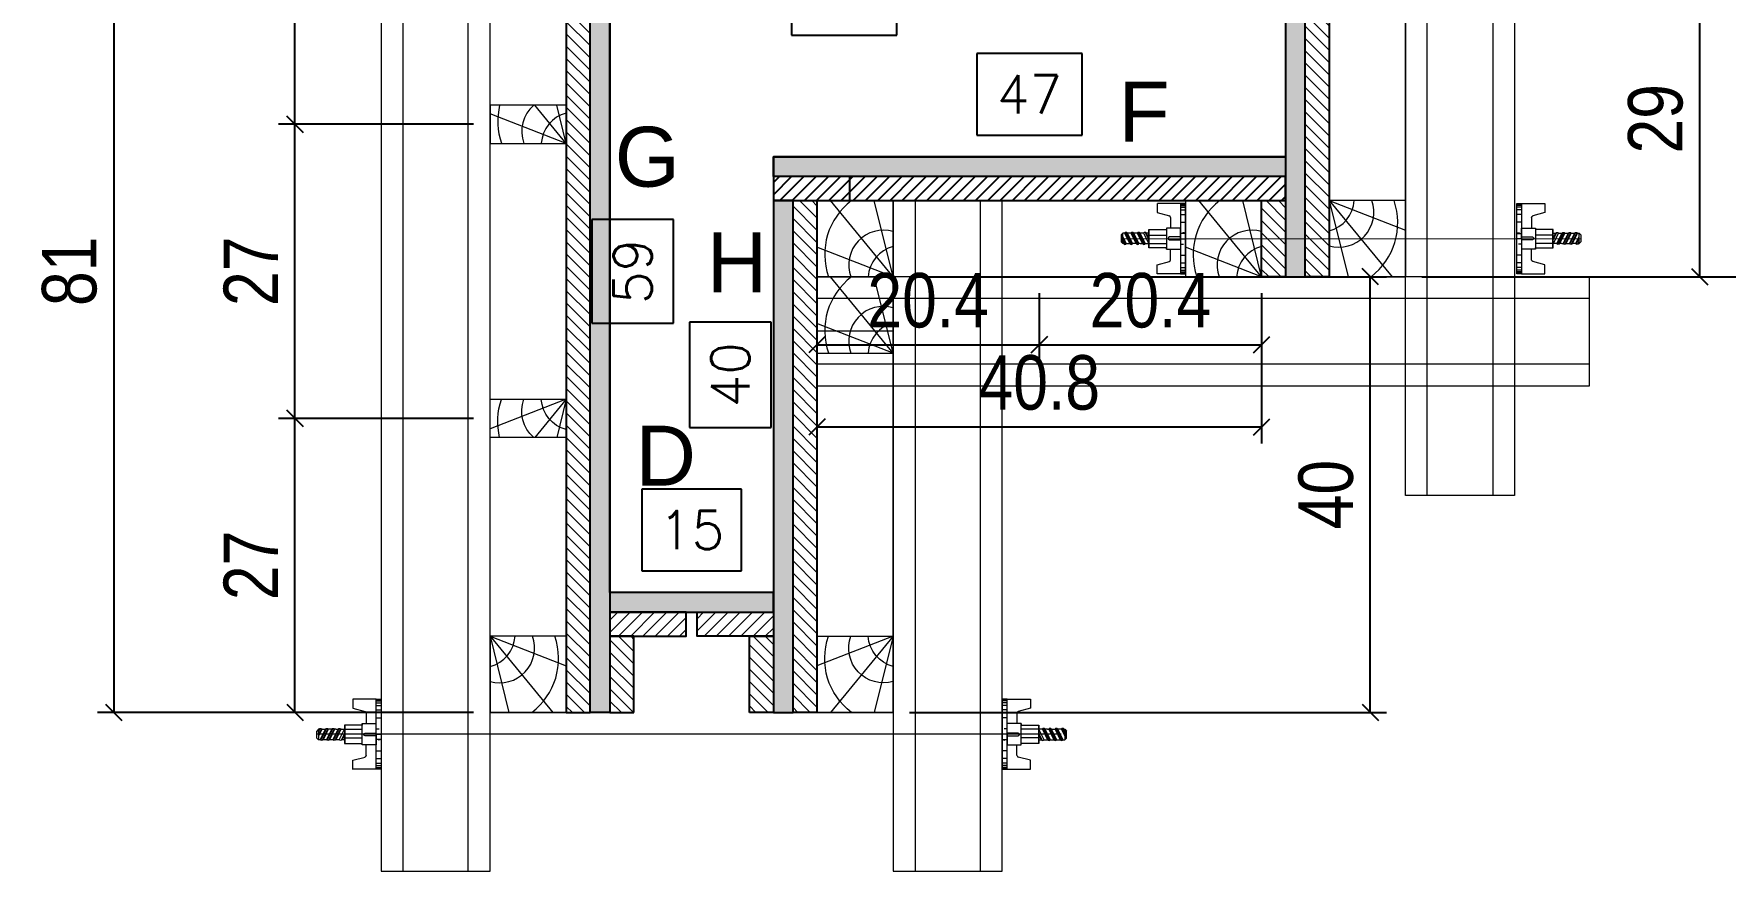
# Model space of a CAD drawing. Extents: x 14400 to 27878, y -21631 to 6985.
# Drawn here: x 18490.9 to 18801.2, y -8483.8 to -8330 of the extents above; entities that cross this region are included whole.
import ezdxf
from ezdxf.enums import TextEntityAlignment as Align

# ---------------------------------------------------------------- set-up
doc = ezdxf.new("R2010")
doc.units = 0
for name, color, linetype in [('CHAPA', 1, 'Continuous'), ('COTA', 241, 'Continuous'), ('F-PILARES-S', 170, 'Continuous'), ('MEIO_PONT', 93, 'Continuous'), ('SARRAFO', 251, 'Continuous'), ('TEXTO_GERAL', 7, 'Continuous')]:
    doc.layers.add(name, color=color, linetype=linetype)
for name, color, linetype, lineweight in [('Hachura', 251, 'Continuous', 9), ('Madeira', 126, 'Continuous', 18), ('Perfil Metálico', 224, 'Continuous', 18)]:
    doc.layers.add(name, color=color, linetype=linetype, lineweight=lineweight)
doc.styles.add('ARIAL', font='arial.ttf')
doc.styles.add('COTA TECNICA 2X', font='techl___.ttf', dxfattribs={"height": 10})
doc.styles.add('ROMANS', font='romans.shx')
doc.dimstyles.new('SECAO PILAR', dxfattribs={"dimtxt": 10, "dimasz": 3, "dimexe": 3, "dimexo": 3, "dimgap": 3, "dimtad": 1, "dimdec": 1, "dimlfac": 0.5, "dimzin": 12, "dimdsep": 46, "dimtxsty": 'COTA TECNICA 2X', "dimblk1": 'OBLIQUE', "dimblk2": 'OBLIQUE', "dimsah": 1, "dimcen": 0.9, "dimclrd": 256, "dimclre": 256, "dimclrt": 256, "dimadec": 1, "dimazin": 3, "dimtfac": 1, "dimtdec": 1, "dimtmove": 0, "dimatfit": 3, "dimfxl": 1, "dimtolj": 1, "dimtzin": 12, "dimarcsym": 0})
doc.dimstyles.new('SECÇÃO 2', dxfattribs={"dimtxt": 7, "dimasz": 6, "dimexe": 0.18, "dimexo": 2, "dimgap": -4, "dimtad": 3, "dimdec": 1, "dimlfac": 0.5, "dimzin": 12, "dimdsep": 46, "dimtxsty": 'ROMANS', "dimblk": 'ARCHTICK', "dimcen": 0.09, "dimse1": 1, "dimse2": 1, "dimsd1": 1, "dimsd2": 1, "dimclrd": 180, "dimclre": 5, "dimclrt": 1, "dimadec": 0, "dimazin": 3, "dimtfac": 1, "dimtdec": 1, "dimtofl": 0, "dimtmove": 0, "dimatfit": 3, "dimldrblk": 'ARCHTICK', "dimfxl": 1, "dimtolj": 1, "dimtzin": 0, "dimarcsym": 0})
pattern_1 = [(315, (41507.3262, -17578.5663), (1.12253202, 1.12253202), [])]
pattern_2 = [(225, (9469.9662, -31340.0226), (1.12253202, -1.12253202), [])]

# ---------------------------------------------------------------- blocks, each defined once
blk = doc.blocks.new('*D3060')
at = {"layer": 'COTA', "color": 180, "lineweight": -2, "transparency": 16777216}
for p, q in [((18683.25, -8333.61), (18663.92, -8333.61)), ((18663.92, -8333.61), (18663.92, -8348.61)), ((18683.25, -8348.61), (18683.25, -8333.61)), ((18663.92, -8348.61), (18683.25, -8348.61))]:
    blk.add_line(p, q, dxfattribs=at)
at = {"layer": 'Defpoints', "color": 0, "transparency": 16777216}
for p in [(18626.58, -8352.61), (18720.58, -8352.61), (18720.58, -8352.61)]:
    blk.add_point(p, dxfattribs=at)
at = {"layer": 'COTA', "color": 1, "transparency": 16777216, "insert": (18673.58, -8341.11), "char_height": 7, "attachment_point": 5, "style": 'ROMANS'}
blk.add_mtext('\\A1;47', dxfattribs=at)
blk = doc.blocks.new('_ArchTick')
at = {"color": 0, "linetype": 'ByBlock', "const_width": 0.15}
blk.add_lwpolyline([(-0.5, -0.5), (0.5, 0.5)], dxfattribs=at)
blk = doc.blocks.new('*D3061')
at = {"layer": 'COTA', "color": 180, "lineweight": -2, "transparency": 16777216}
for p, q in [((18716.58, -8278.95), (18701.58, -8278.95)), ((18701.58, -8278.95), (18701.58, -8298.28)), ((18716.58, -8298.28), (18716.58, -8278.95)), ((18701.58, -8298.28), (18716.58, -8298.28))]:
    blk.add_line(p, q, dxfattribs=at)
at = {"layer": 'Defpoints', "color": 0, "transparency": 16777216}
for p in [(18720.58, -8224.61), (18720.58, -8352.61), (18720.58, -8352.61)]:
    blk.add_point(p, dxfattribs=at)
at = {"layer": 'COTA', "color": 1, "transparency": 16777216, "insert": (18709.08, -8288.61), "char_height": 7, "attachment_point": 5, "rotation": 90, "style": 'ROMANS'}
blk.add_mtext('\\A1;64', dxfattribs=at)
blk = doc.blocks.new('*D3064')
at = {"layer": 'COTA', "color": 180, "lineweight": -2, "transparency": 16777216}
for p, q in [((18649.25, -8315.25), (18629.92, -8315.25)), ((18629.92, -8315.25), (18629.92, -8330.25)), ((18649.25, -8330.25), (18649.25, -8315.25)), ((18629.92, -8330.25), (18649.25, -8330.25))]:
    blk.add_line(p, q, dxfattribs=at)
at = {"layer": 'Defpoints', "color": 0, "transparency": 16777216}
for p in [(18596.58, -8314.61), (18682.58, -8314.61), (18682.58, -8334.25)]:
    blk.add_point(p, dxfattribs=at)
at = {"layer": 'COTA', "color": 1, "transparency": 16777216, "insert": (18639.58, -8322.75), "char_height": 7, "attachment_point": 5, "style": 'ROMANS'}
blk.add_mtext('\\A1;43', dxfattribs=at)
blk = doc.blocks.new('*D3065')
at = {"layer": 'COTA', "color": 180, "lineweight": -2, "transparency": 16777216}
for p, q in [((18608.27, -8364.11), (18593.27, -8364.11)), ((18593.27, -8364.11), (18593.27, -8383.11)), ((18608.27, -8383.11), (18608.27, -8364.11)), ((18593.27, -8383.11), (18608.27, -8383.11))]:
    blk.add_line(p, q, dxfattribs=at)
at = {"layer": 'Defpoints', "color": 0, "transparency": 16777216}
for p in [(18596.58, -8314.61), (18596.58, -8432.61), (18612.27, -8432.61)]:
    blk.add_point(p, dxfattribs=at)
at = {"layer": 'COTA', "color": 1, "transparency": 16777216, "insert": (18600.77, -8373.61), "char_height": 7, "attachment_point": 5, "rotation": 90, "style": 'ROMANS'}
blk.add_mtext('\\A1;59', dxfattribs=at)
blk = doc.blocks.new('*D3066')
at = {"layer": 'COTA', "color": 180, "lineweight": -2, "transparency": 16777216}
for p, q in [((18626.18, -8382.95), (18611.18, -8382.95)), ((18611.18, -8382.95), (18611.18, -8402.28)), ((18626.18, -8402.28), (18626.18, -8382.95)), ((18611.18, -8402.28), (18626.18, -8402.28))]:
    blk.add_line(p, q, dxfattribs=at)
at = {"layer": 'Defpoints', "color": 0, "transparency": 16777216}
for p in [(18626.58, -8352.61), (18626.58, -8432.61), (18630.18, -8432.61)]:
    blk.add_point(p, dxfattribs=at)
at = {"layer": 'COTA', "color": 1, "transparency": 16777216, "insert": (18618.68, -8392.61), "char_height": 7, "attachment_point": 5, "rotation": 90, "style": 'ROMANS'}
blk.add_mtext('\\A1;40', dxfattribs=at)
blk = doc.blocks.new('*D3067')
at = {"layer": 'COTA', "color": 180, "lineweight": -2, "transparency": 16777216}
for p, q in [((18620.75, -8413.61), (18602.42, -8413.61)), ((18602.42, -8413.61), (18602.42, -8428.61)), ((18620.75, -8428.61), (18620.75, -8413.61)), ((18602.42, -8428.61), (18620.75, -8428.61))]:
    blk.add_line(p, q, dxfattribs=at)
at = {"layer": 'Defpoints', "color": 0, "transparency": 16777216}
for p in [(18596.58, -8432.61), (18596.58, -8432.61), (18626.58, -8432.61)]:
    blk.add_point(p, dxfattribs=at)
at = {"layer": 'COTA', "color": 1, "transparency": 16777216, "insert": (18611.58, -8421.11), "char_height": 7, "attachment_point": 5, "style": 'ROMANS'}
blk.add_mtext('\\A1;15', dxfattribs=at)
blk = doc.blocks.new('_Oblique')
at = {"color": 0, "linetype": 'ByBlock', "lineweight": -2}
blk.add_line((-0.5, -0.5), (0.5, 0.5), dxfattribs=at)
blk = doc.blocks.new('*D3068')
at = {"layer": 'COTA', "lineweight": -2, "transparency": 16777216}
for p, q in [((18745.58, -8202.61), (18827.13, -8202.61)), ((18824.13, -8374.61), (18824.13, -8202.61)), ((18745.58, -8374.61), (18827.13, -8374.61))]:
    blk.add_line(p, q, dxfattribs=at)
at = {"layer": 'Defpoints', "color": 0, "transparency": 16777216}
for p in [(18742.58, -8202.61), (18824.13, -8202.61), (18742.58, -8374.61)]:
    blk.add_point(p, dxfattribs=at)
at = {"layer": 'COTA', "lineweight": -2, "transparency": 16777216, "xscale": 3, "yscale": 3, "zscale": 3}
for p, rotation in [((18824.13, -8202.61), 90), ((18824.13, -8374.61), 270)]:
    blk.add_blockref('_Oblique', p, dxfattribs=dict(at, rotation=rotation))
at = {"layer": 'COTA', "transparency": 16777216, "insert": (18816.01, -8288.61), "char_height": 10, "attachment_point": 5, "rotation": 90, "style": 'COTA TECNICA 2X'}
blk.add_mtext('\\A1;86 - PAINEL', dxfattribs=at)
blk = doc.blocks.new('PONTALETE')
at = {"layer": 'Madeira'}
for q in [(2.71, 7), (7, 5.76), (7, 1.74)]:
    blk.add_line((0, 0), q, dxfattribs=at)
blk.add_lwpolyline([(0, 0), (7, 0), (7, 7), (0, 7)], close=True, dxfattribs=at)
for centre, radius, start, end in [((2.04, 0.06), 6.23, 37.2818, 109.0913), ((1.09, 0.9), 3.19, 343.603, 109.9847), ((-0.21, -0.78), 3.09, 14.6322, 86.0383)]:
    blk.add_arc(centre, radius, start, end, dxfattribs=at)
blk = doc.blocks.new('MEIO PONTALETE')
at = {"layer": 'Madeira'}
for q in [(2.71, 7), (3.5, 2.88), (3.5, 0.87)]:
    blk.add_line((0, 0), q, dxfattribs=at)
blk.add_lwpolyline([(0, 0), (3.5, 0), (3.5, 7), (0, 7)], close=True, dxfattribs=at)
for centre, radius, start, end in [((2.04, 0.06), 6.23, 76.4499, 109.0913), ((1.09, 0.9), 3.19, 40.9063, 109.9847), ((-0.21, -0.78), 3.09, 14.6322, 86.0383)]:
    blk.add_arc(centre, radius, start, end, dxfattribs=at)
blk = doc.blocks.new('*D3069')
at = {"layer": 'COTA', "lineweight": -2, "transparency": 16777216}
for p, q in [((18571.58, -8400.61), (18535.78, -8400.61)), ((18538.78, -8454.61), (18538.78, -8400.61)), ((18571.58, -8454.61), (18535.78, -8454.61))]:
    blk.add_line(p, q, dxfattribs=at)
at = {"layer": 'Defpoints', "color": 0, "transparency": 16777216}
for p in [(18538.78, -8400.61), (18574.58, -8400.61), (18574.58, -8454.61)]:
    blk.add_point(p, dxfattribs=at)
at = {"layer": 'COTA', "lineweight": -2, "transparency": 16777216, "xscale": 3, "yscale": 3, "zscale": 3}
for p, rotation in [((18538.78, -8400.61), 90), ((18538.78, -8454.61), 270)]:
    blk.add_blockref('_Oblique', p, dxfattribs=dict(at, rotation=rotation))
at = {"layer": 'COTA', "transparency": 16777216, "insert": (18530.7, -8427.61), "char_height": 10, "attachment_point": 5, "rotation": 90, "style": 'COTA TECNICA 2X'}
blk.add_mtext('\\A1;27', dxfattribs=at)
blk = doc.blocks.new('*D3070')
at = {"layer": 'COTA', "lineweight": -2, "transparency": 16777216}
for p, q in [((18571.58, -8346.61), (18535.78, -8346.61)), ((18538.78, -8400.61), (18538.78, -8346.61)), ((18571.58, -8400.61), (18535.78, -8400.61))]:
    blk.add_line(p, q, dxfattribs=at)
at = {"layer": 'Defpoints', "color": 0, "transparency": 16777216}
for p in [(18538.78, -8346.61), (18574.58, -8346.61), (18574.58, -8400.61)]:
    blk.add_point(p, dxfattribs=at)
at = {"layer": 'COTA', "lineweight": -2, "transparency": 16777216, "xscale": 3, "yscale": 3, "zscale": 3}
for p, rotation in [((18538.78, -8346.61), 90), ((18538.78, -8400.61), 270)]:
    blk.add_blockref('_Oblique', p, dxfattribs=dict(at, rotation=rotation))
at = {"layer": 'COTA', "transparency": 16777216, "insert": (18530.7, -8373.61), "char_height": 10, "attachment_point": 5, "rotation": 90, "style": 'COTA TECNICA 2X'}
blk.add_mtext('\\A1;27', dxfattribs=at)
blk = doc.blocks.new('*D3071')
at = {"layer": 'COTA', "lineweight": -2, "transparency": 16777216}
for p, q in [((18571.58, -8292.61), (18535.78, -8292.61)), ((18538.78, -8346.61), (18538.78, -8292.61)), ((18571.58, -8346.61), (18535.78, -8346.61))]:
    blk.add_line(p, q, dxfattribs=at)
at = {"layer": 'Defpoints', "color": 0, "transparency": 16777216}
for p in [(18538.78, -8292.61), (18574.58, -8292.61), (18574.58, -8346.61)]:
    blk.add_point(p, dxfattribs=at)
at = {"layer": 'COTA', "lineweight": -2, "transparency": 16777216, "xscale": 3, "yscale": 3, "zscale": 3}
for p, rotation in [((18538.78, -8292.61), 90), ((18538.78, -8346.61), 270)]:
    blk.add_blockref('_Oblique', p, dxfattribs=dict(at, rotation=rotation))
at = {"layer": 'COTA', "transparency": 16777216, "insert": (18530.7, -8319.61), "char_height": 10, "attachment_point": 5, "rotation": 90, "style": 'COTA TECNICA 2X'}
blk.add_mtext('\\A1;27', dxfattribs=at)
blk = doc.blocks.new('C')
at = {"layer": 'Hachura', "color": 0}
for p, q in [((0, 3.22), (0, -3.22)), ((0.45, 3.22), (0, 3.22)), ((0.46, 3.16), (0, 3.16)), ((0.45, -3.23), (0.45, 3.22)), ((0.45, 3.22), (2.58, 3.22)), ((2.58, 3.22), (2.58, 2.39)), ((0.46, 3.05), (0, 3.05)), ((0.46, 2.88), (0, 2.88)), ((0, 2.75), (0, -1.16)), ((0.46, 2.65), (0, 2.65)), ((0.46, 2.23), (0, 2.23)), ((1.35, 1.94), (1.35, 0.96)), ((2.58, 2.39), (1.47, 2.09)), ((0.46, 1.51), (0, 1.51)), ((0.39, 0.49), (0.17, 0.49)), ((1.74, 0.97), (0.45, 0.97)), ((1.45, 0.1), (0.45, 0.1)), ((1.74, -0.97), (1.74, 0.97)), ((1.74, 0.97), (1.74, 0.84)), ((1.74, 0.97), (1.74, 0.84)), ((1.74, 0.84), (3.35, 0.84)), ((3.35, 0.45), (1.74, 0.45)), ((3.32, 0.84), (3.32, -0.84)), ((3.35, 0.84), (3.35, -0.84)), ((3.68, 0.45), (3.35, 0.45)), ((3.84, -0.52), (3.35, 0.45)), ((3.35, 0.06), (3.67, -0.57)), ((3.68, 0.45), (4.16, -0.52)), ((3.72, 0.5), (4.25, -0.57)), ((4.37, -0.55), (3.83, 0.53)), ((4.15, 0.45), (3.93, 0.45)), ((4.42, -0.52), (3.93, 0.45)), ((4.15, 0.45), (4.26, 0.45)), ((4.26, 0.45), (4.74, -0.52)), ((4.3, 0.5), (4.83, -0.57)), ((4.95, -0.55), (4.41, 0.53)), ((4.51, 0.45), (4.84, 0.45)), ((5, -0.52), (4.51, 0.45)), ((4.84, 0.45), (5.32, -0.52)), ((4.88, 0.5), (5.41, -0.57)), ((5.53, -0.55), (4.99, 0.53)), ((5.58, -0.52), (5.09, 0.45)), ((5.42, 0.45), (5.09, 0.45)), ((5.58, -0.52), (5.09, 0.45)), ((5.42, 0.45), (5.74, -0.19)), ((5.46, 0.5), (5.74, -0.07)), ((5.74, 0.19), (5.57, 0.53)), ((5.74, 0.32), (5.68, 0.45)), ((5.68, 0.45), (5.74, 0.45)), ((5.74, 0.45), (5.9, 0.29)), ((5.74, 0.45), (5.74, -0.52)), ((5.9, -0.36), (5.9, 0.29)), ((0.45, 0), (0, 0)), ((0.46, -1.52), (0, -1.52)), ((0.08, -0.48), (0.29, -0.48)), ((0.29, -0.48), (0.4, -0.48)), ((0.45, 0), (0.45, -0.97)), ((0.45, -0.16), (1.45, -0.16)), ((0.45, -0.65), (0.45, -0.32)), ((0.45, -3.23), (0.45, -0.65)), ((0.45, -0.97), (1.74, -0.97)), ((1.35, -1.94), (1.35, -0.97)), ((3.35, -0.32), (1.74, -0.32)), ((3.35, -0.84), (1.74, -0.84)), ((3.35, -0.07), (3.58, -0.52)), ((3.35, -0.52), (3.58, -0.52)), ((3.84, -0.52), (4.16, -0.52)), ((4.42, -0.52), (4.74, -0.52)), ((4.63, -0.52), (4.74, -0.52)), ((5, -0.52), (5.32, -0.52)), ((5.58, -0.52), (5.74, -0.52)), ((5.74, -0.52), (5.9, -0.36)), ((5.74, -0.52), (5.74, -0.52)), ((0.46, -2.23), (0, -2.23)), ((0.46, -2.65), (0, -2.65)), ((0.46, -2.88), (0, -2.88)), ((0.46, -3.05), (0, -3.05)), ((2.58, -2.39), (1.47, -2.1)), ((2.58, -3.23), (2.58, -2.39)), ((0.46, -3.16), (0, -3.16)), ((0, -3.22), (2.57, -3.22))]:
    blk.add_line(p, q, dxfattribs=at)
for centre, radius, start, end in [((1.52, 1.94), 0.161, 104.7436, 180), ((1.44, -0.03), 0.129, 272.695, 87.305), ((3.81, 0.39), 0.143, 25.5688, 154.4312), ((4.39, 0.39), 0.143, 25.5688, 154.4312), ((4.97, 0.39), 0.143, 25.5688, 154.4312), ((5.55, 0.39), 0.143, 25.5688, 154.4312), ((0.17, -0.37), 0.174, 221.744, 317.8592), ((3.71, -0.4), 0.174, 222.1408, 318.256), ((4.29, -0.4), 0.174, 222.1408, 318.256), ((4.87, -0.4), 0.174, 222.1408, 318.256), ((5.45, -0.4), 0.174, 222.1408, 318.256), ((5.61, -0.4), 0.174, 317.8592, 318.256), ((1.52, -1.94), 0.161, 180, 255.2564)]:
    blk.add_arc(centre, radius, start, end, dxfattribs=at)
blk = doc.blocks.new('*D3072')
at = {"layer": 'COTA', "lineweight": -2, "transparency": 16777216}
for p, q in [((18651.58, -8374.61), (18739.1, -8374.61)), ((18736.1, -8454.61), (18736.1, -8374.61)), ((18651.58, -8454.61), (18739.1, -8454.61))]:
    blk.add_line(p, q, dxfattribs=at)
at = {"layer": 'Defpoints', "color": 0, "transparency": 16777216}
for p in [(18648.58, -8374.61), (18736.1, -8374.61), (18648.58, -8454.61)]:
    blk.add_point(p, dxfattribs=at)
at = {"layer": 'COTA', "lineweight": -2, "transparency": 16777216, "xscale": 3, "yscale": 3, "zscale": 3}
for p, rotation in [((18736.1, -8374.61), 90), ((18736.1, -8454.61), 270)]:
    blk.add_blockref('_Oblique', p, dxfattribs=dict(at, rotation=rotation))
at = {"layer": 'COTA', "transparency": 16777216, "insert": (18728, -8414.61), "char_height": 10, "attachment_point": 5, "rotation": 90, "style": 'COTA TECNICA 2X'}
blk.add_mtext('\\A1;40', dxfattribs=at)
blk = doc.blocks.new('*D3073')
at = {"layer": 'COTA', "lineweight": -2, "transparency": 16777216}
for p, q in [((18634.58, -8377.61), (18634.58, -8405.2)), ((18716.18, -8377.61), (18716.18, -8405.2)), ((18716.18, -8402.2), (18634.58, -8402.2))]:
    blk.add_line(p, q, dxfattribs=at)
at = {"layer": 'Defpoints', "color": 0, "transparency": 16777216}
for p in [(18634.58, -8374.61), (18716.18, -8374.61), (18634.58, -8402.2)]:
    blk.add_point(p, dxfattribs=at)
at = {"layer": 'COTA', "lineweight": -2, "transparency": 16777216, "xscale": 3, "yscale": 3, "zscale": 3, "rotation": 180}
blk.add_blockref('_Oblique', (18634.58, -8402.2), dxfattribs=at)
at = {"layer": 'COTA', "lineweight": -2, "transparency": 16777216, "xscale": 3, "yscale": 3, "zscale": 3}
blk.add_blockref('_Oblique', (18716.18, -8402.2), dxfattribs=at)
at = {"layer": 'COTA', "transparency": 16777216, "insert": (18675.38, -8394.08), "char_height": 10, "attachment_point": 5, "style": 'COTA TECNICA 2X'}
blk.add_mtext('\\A1;40.8', dxfattribs=at)
blk = doc.blocks.new('*D3082')
at = {"layer": 'COTA', "lineweight": -2, "transparency": 16777216}
for p, q in [((18634.58, -8377.61), (18634.58, -8390.09)), ((18675.38, -8377.61), (18675.38, -8390.09)), ((18634.58, -8387.09), (18675.38, -8387.09))]:
    blk.add_line(p, q, dxfattribs=at)
at = {"layer": 'Defpoints', "color": 0, "transparency": 16777216}
for p in [(18634.58, -8374.61), (18675.38, -8374.61), (18675.38, -8387.09)]:
    blk.add_point(p, dxfattribs=at)
at = {"layer": 'COTA', "lineweight": -2, "transparency": 16777216, "xscale": 3, "yscale": 3, "zscale": 3, "rotation": 180}
blk.add_blockref('_Oblique', (18634.58, -8387.09), dxfattribs=at)
at = {"layer": 'COTA', "lineweight": -2, "transparency": 16777216, "xscale": 3, "yscale": 3, "zscale": 3}
blk.add_blockref('_Oblique', (18675.38, -8387.09), dxfattribs=at)
at = {"layer": 'COTA', "transparency": 16777216, "insert": (18654.98, -8378.99), "char_height": 10, "attachment_point": 5, "style": 'COTA TECNICA 2X'}
blk.add_mtext('\\A1;20.4', dxfattribs=at)
blk = doc.blocks.new('*D3083')
at = {"layer": 'COTA', "lineweight": -2, "transparency": 16777216}
for p, q in [((18675.38, -8377.61), (18675.38, -8390.09)), ((18716.18, -8377.61), (18716.18, -8390.09)), ((18675.38, -8387.09), (18716.18, -8387.09))]:
    blk.add_line(p, q, dxfattribs=at)
at = {"layer": 'Defpoints', "color": 0, "transparency": 16777216}
for p in [(18675.38, -8374.61), (18716.18, -8374.61), (18716.18, -8387.09)]:
    blk.add_point(p, dxfattribs=at)
at = {"layer": 'COTA', "lineweight": -2, "transparency": 16777216, "xscale": 3, "yscale": 3, "zscale": 3, "rotation": 180}
blk.add_blockref('_Oblique', (18675.38, -8387.09), dxfattribs=at)
at = {"layer": 'COTA', "lineweight": -2, "transparency": 16777216, "xscale": 3, "yscale": 3, "zscale": 3}
blk.add_blockref('_Oblique', (18716.18, -8387.09), dxfattribs=at)
at = {"layer": 'COTA', "transparency": 16777216, "insert": (18695.78, -8378.99), "char_height": 10, "attachment_point": 5, "style": 'COTA TECNICA 2X'}
blk.add_mtext('\\A1;20.4', dxfattribs=at)
blk = doc.blocks.new('*D3085')
at = {"layer": 'COTA', "lineweight": -2, "transparency": 16777216}
for p, q in [((18571.58, -8292.61), (18502.53, -8292.61)), ((18505.53, -8292.61), (18505.53, -8454.61)), ((18571.58, -8454.61), (18502.53, -8454.61))]:
    blk.add_line(p, q, dxfattribs=at)
at = {"layer": 'Defpoints', "color": 0, "transparency": 16777216}
for p in [(18574.58, -8292.61), (18505.53, -8454.61), (18574.58, -8454.61)]:
    blk.add_point(p, dxfattribs=at)
at = {"layer": 'COTA', "lineweight": -2, "transparency": 16777216, "xscale": 3, "yscale": 3, "zscale": 3}
for p, rotation in [((18505.53, -8292.61), 90), ((18505.53, -8454.61), 270)]:
    blk.add_blockref('_Oblique', p, dxfattribs=dict(at, rotation=rotation))
at = {"layer": 'COTA', "transparency": 16777216, "insert": (18497.43, -8373.61), "char_height": 10, "attachment_point": 5, "rotation": 90, "style": 'COTA TECNICA 2X'}
blk.add_mtext('\\A1;81', dxfattribs=at)
blk = doc.blocks.new('*D3090')
at = {"layer": 'COTA', "lineweight": -2, "transparency": 16777216}
for p, q in [((18745.58, -8316.61), (18799.56, -8316.61)), ((18796.56, -8316.61), (18796.56, -8374.61)), ((18745.58, -8374.61), (18799.56, -8374.61))]:
    blk.add_line(p, q, dxfattribs=at)
at = {"layer": 'Defpoints', "color": 0, "transparency": 16777216}
for p in [(18742.58, -8316.61), (18742.58, -8374.61), (18796.56, -8374.61)]:
    blk.add_point(p, dxfattribs=at)
at = {"layer": 'COTA', "lineweight": -2, "transparency": 16777216, "xscale": 3, "yscale": 3, "zscale": 3}
for p, rotation in [((18796.56, -8316.61), 90), ((18796.56, -8374.61), 270)]:
    blk.add_blockref('_Oblique', p, dxfattribs=dict(at, rotation=rotation))
at = {"layer": 'COTA', "transparency": 16777216, "insert": (18788.48, -8345.61), "char_height": 10, "attachment_point": 5, "rotation": 90, "style": 'COTA TECNICA 2X'}
blk.add_mtext('\\A1;29', dxfattribs=at)

msp = doc.modelspace()

# ---------------------------------------------------------------- hatches: boundary and pattern name
at = {"layer": 'Hachura'}
h = msp.add_hatch(color=256, dxfattribs=at)
h.dxf.hatch_style = 1
h.paths.add_polyline_path([(18724.185, -8202.614), (18720.585, -8202.614), (18720.585, -8374.614), (18724.185, -8374.614)])
h = msp.add_hatch(dxfattribs=at)
h.set_pattern_fill('ANSI31', color=256, scale=0.5, angle=270, style=0)
h.set_pattern_definition([(315, (41405.3262, -17498.9663), (1.12253202, 1.12253202), [])])
h.paths.add_polyline_path([(18728.585, -8202.614), (18724.185, -8202.614), (18724.185, -8374.614), (18728.585, -8374.614)])
h = msp.add_hatch(dxfattribs=at)
h.set_pattern_fill('ANSI31', color=256, scale=0.5, angle=270, style=0)
h.set_pattern_definition(pattern_1)
h.paths.add_polyline_path([(18592.985, -8454.614), (18588.585, -8454.614), (18588.585, -8292.614), (18592.985, -8292.614)])
h = msp.add_hatch(color=256, dxfattribs=at)
h.dxf.hatch_style = 1
h.paths.add_polyline_path([(18592.985, -8292.614), (18596.585, -8292.614), (18596.585, -8454.614), (18592.985, -8454.614)])
h = msp.add_hatch(color=256, dxfattribs=at)
h.dxf.hatch_style = 1
h.paths.add_polyline_path([(18720.585, -8352.614), (18720.585, -8356.214), (18626.585, -8356.214), (18626.585, -8352.614)])
h = msp.add_hatch(color=256, dxfattribs=at)
h.dxf.hatch_style = 1
h.paths.add_polyline_path([(18720.585, -8352.614), (18720.585, -8356.214), (18626.585, -8356.214), (18626.585, -8352.614)])
h = msp.add_hatch(color=256, dxfattribs=at)
h.dxf.hatch_style = 1
h.paths.add_polyline_path([(18630.185, -8360.614), (18626.585, -8360.614), (18626.585, -8454.614), (18630.185, -8454.614)])
h = msp.add_hatch(dxfattribs=at)
h.set_pattern_fill('ANSI31', color=256, scale=0.5, angle=270, style=0)
h.set_pattern_definition([(315, (41499.3262, -17578.5663), (1.12253202, 1.12253202), [])])
h.paths.add_polyline_path([(18634.585, -8360.614), (18630.185, -8360.614), (18630.185, -8454.614), (18634.585, -8454.614)])
h = msp.add_hatch(dxfattribs=at)
h.set_pattern_fill('ANSI31', color=256, scale=0.5, angle=270, style=0)
h.set_pattern_definition([(315, (41421.3262, -17495.7663), (1.12253202, 1.12253202), [])])
h.paths.add_polyline_path([(18720.585, -8360.614), (18716.185, -8360.614), (18716.185, -8374.614), (18720.585, -8374.614)])
h = msp.add_hatch(color=256, dxfattribs=at)
h.dxf.hatch_style = 1
h.paths.add_polyline_path([(18626.585, -8436.214), (18626.585, -8432.614), (18596.585, -8432.614), (18596.585, -8436.214)])
h = msp.add_hatch(color=256, dxfattribs=at)
h.dxf.hatch_style = 1
h.paths.add_polyline_path([(18626.585, -8436.214), (18626.585, -8432.614), (18596.585, -8432.614), (18596.585, -8436.214)])
h = msp.add_hatch(dxfattribs=at)
h.set_pattern_fill('ANSI31', color=256, scale=0.5, angle=180, style=0)
h.set_pattern_definition(pattern_2)
h.paths.add_polyline_path([(18596.585, -8440.614), (18596.585, -8436.214), (18610.585, -8436.214), (18610.585, -8440.614)])
h = msp.add_hatch(dxfattribs=at)
h.set_pattern_fill('ANSI31', color=256, scale=0.5, angle=180, style=0)
h.set_pattern_definition(pattern_2)
h.paths.add_polyline_path([(18626.585, -8440.614), (18626.585, -8436.214), (18612.585, -8436.214), (18612.585, -8440.614)])
h = msp.add_hatch(dxfattribs=at)
h.set_pattern_fill('ANSI31', color=256, scale=0.5, angle=270, style=0)
h.set_pattern_definition(pattern_1)
h.paths.add_polyline_path([(18596.585, -8440.614), (18600.985, -8440.614), (18600.985, -8454.614), (18596.585, -8454.614)])
h = msp.add_hatch(dxfattribs=at)
h.set_pattern_fill('ANSI31', color=256, scale=0.5, angle=270, style=0)
h.set_pattern_definition(pattern_1)
h.paths.add_polyline_path([(18626.585, -8440.614), (18622.185, -8440.614), (18622.185, -8454.614), (18626.585, -8454.614)])
at = {"layer": 'SARRAFO'}
h = msp.add_hatch(dxfattribs=at)
h.set_pattern_fill('ANSI31', color=256, scale=0.5, angle=180, style=0)
h.set_pattern_definition([(225, (9439.9662, -31378.0226), (1.12253202, -1.12253202), [])])
h.paths.add_polyline_path([(18626.585, -8360.614), (18626.585, -8356.214), (18720.585, -8356.214), (18720.585, -8360.614)])

# ---------------------------------------------------------------- linework, layer by layer
at = {"layer": 'CHAPA'}
for points in [[(18724.185, -8202.614), (18720.585, -8202.614), (18720.585, -8374.614), (18724.185, -8374.614), (18724.185, -8202.614)], [(18592.985, -8292.614), (18596.585, -8292.614), (18596.585, -8454.614), (18592.985, -8454.614), (18592.985, -8292.614)], [(18630.185, -8360.614), (18626.585, -8360.614), (18626.585, -8454.614), (18630.185, -8454.614), (18630.185, -8360.614)]]:
    msp.add_lwpolyline(points, dxfattribs=at)
for points in [[(18720.585, -8352.614), (18720.585, -8356.214), (18626.585, -8356.214), (18626.585, -8352.614)], [(18720.585, -8352.614), (18720.585, -8356.214), (18626.585, -8356.214), (18626.585, -8352.614)], [(18626.585, -8436.214), (18626.585, -8432.614), (18596.585, -8432.614), (18596.585, -8436.214)], [(18626.585, -8436.214), (18626.585, -8432.614), (18596.585, -8432.614), (18596.585, -8436.214)]]:
    msp.add_lwpolyline(points, close=True, dxfattribs=at)
at = {"layer": 'F-PILARES-S', "linetype": 'Continuous'}
msp.add_lwpolyline([(18596.585, -8432.614), (18596.585, -8314.614), (18682.585, -8314.614), (18682.585, -8224.614), (18720.585, -8224.614), (18720.585, -8352.614), (18626.585, -8352.614), (18626.585, -8432.614), (18596.585, -8432.614)], dxfattribs=at)
at = {"layer": 'Hachura'}
for p, q in [((18690.384, -8367.618), (18774.785, -8367.614)), ((18679.385, -8458.607), (18542.784, -8458.614))]:
    msp.add_line(p, q, dxfattribs=at)
at = {"layer": 'Madeira'}
for points in [[(18742.585, -8374.614), (18728.585, -8374.614), (18728.585, -8202.614), (18742.585, -8202.614)], [(18588.585, -8454.614), (18574.585, -8454.614), (18574.585, -8292.614), (18588.585, -8292.614)], [(18716.185, -8360.614), (18716.185, -8374.614), (18634.585, -8374.614), (18634.585, -8360.614)], [(18634.585, -8454.614), (18648.585, -8454.614), (18648.585, -8384.614), (18634.585, -8384.614)]]:
    msp.add_lwpolyline(points, close=True, dxfattribs=at)
at = {"layer": 'Perfil Metálico'}
for points in [[(18762.585, -8414.799), (18742.585, -8414.799), (18742.585, -8165.182), (18762.585, -8165.182)], [(18746.585, -8165.182), (18758.585, -8165.182), (18758.585, -8414.799), (18746.585, -8414.799)], [(18554.585, -8483.759), (18574.585, -8483.759), (18574.585, -8249.759), (18554.585, -8249.759)], [(18570.585, -8249.759), (18558.585, -8249.759), (18558.585, -8483.759), (18570.585, -8483.759)], [(18648.585, -8483.759), (18668.585, -8483.759), (18668.585, -8360.614), (18648.585, -8360.614)], [(18664.585, -8360.614), (18652.585, -8360.614), (18652.585, -8483.759), (18664.585, -8483.759)], [(18634.585, -8374.614), (18634.585, -8394.614), (18776.348, -8394.614), (18776.348, -8374.614)], [(18776.348, -8390.614), (18776.348, -8378.614), (18634.585, -8378.614), (18634.585, -8390.614)]]:
    msp.add_lwpolyline(points, close=True, dxfattribs=at)
at = {"layer": 'SARRAFO'}
msp.add_line((18640.585, -8360.614), (18640.585, -8356.214), dxfattribs=at)
for points in [[(18724.185, -8374.614), (18724.185, -8202.614), (18728.585, -8202.614), (18728.585, -8374.614)], [(18588.585, -8292.614), (18588.585, -8454.614), (18592.985, -8454.614), (18592.985, -8292.614)], [(18720.585, -8356.214), (18626.585, -8356.214), (18626.585, -8360.614), (18720.585, -8360.614)], [(18630.185, -8454.614), (18630.185, -8360.614), (18634.585, -8360.614), (18634.585, -8454.614)], [(18716.185, -8374.614), (18716.185, -8360.614), (18720.585, -8360.614), (18720.585, -8374.614)], [(18610.585, -8436.214), (18596.585, -8436.214), (18596.585, -8440.614), (18610.585, -8440.614)], [(18612.585, -8436.214), (18626.585, -8436.214), (18626.585, -8440.614), (18612.585, -8440.614)], [(18600.985, -8454.614), (18600.985, -8440.614), (18596.585, -8440.614), (18596.585, -8454.614)], [(18622.185, -8454.614), (18622.185, -8440.614), (18626.585, -8440.614), (18626.585, -8454.614)]]:
    msp.add_lwpolyline(points, close=True, dxfattribs=at)

# ---------------------------------------------------------------- block references
at = {"layer": 'Hachura', "linetype": 'Continuous', "yscale": 2, "zscale": 2, "rotation": 180}
for p, xscale in [((18702.185, -8367.62), 2), ((18762.985, -8367.62), -2)]:
    msp.add_blockref('C', p, dxfattribs=dict(at, xscale=xscale))
at = {"layer": 'Hachura', "linetype": 'Continuous', "yscale": 2, "zscale": 2}
for p, xscale in [((18554.585, -8458.607), -2), ((18668.585, -8458.608), 2)]:
    msp.add_blockref('C', p, dxfattribs=dict(at, xscale=xscale))
at = {"layer": 'MEIO_PONT'}
for name, p, xscale, yscale, zscale, rotation in [('MEIO PONTALETE', (18588.585, -8350.114), 1.999999997962732, 1.999999997962732, 1.999999997962732, 89.99999999999999), ('PONTALETE', (18648.585, -8374.614), 2, 2, 2, 89.99999999999999), ('PONTALETE', (18716.185, -8374.614), 2, 2, 2, 89.99999999999999), ('PONTALETE', (18728.585, -8360.614), 2, 2, 2, 270), ('PONTALETE', (18648.585, -8388.614), 2, 2, 2, 89.99999999999999), ('MEIO PONTALETE', (18588.585, -8397.114), -1.999999997962732, 1.999999997962732, 1.999999997962732, 90), ('PONTALETE', (18574.585, -8440.614), 2, 2, 2, 270), ('PONTALETE', (18648.585, -8440.614), -2, 2, 2, 90)]:
    msp.add_blockref(name, p, dxfattribs=dict(at, xscale=xscale, yscale=yscale, zscale=zscale, rotation=rotation))

# ---------------------------------------------------------------- texts
at = {"layer": 'TEXTO_GERAL', "style": 'ARIAL'}
for s, p in [('F', (18694.599, -8344.291)), ('G', (18603.452, -8352.568)), ('H', (18619.897, -8371.942)), ('D', (18606.829, -8407.456))]:
    msp.add_text(s, height=11, dxfattribs=at).set_placement(p, align=Align.MIDDLE_CENTER)

# ---------------------------------------------------------------- dimensions: what is measured, and where the dimension line sits
at = {"layer": 'COTA'}
dim = msp.add_linear_dim(base=(18824.129, -8202.614), p1=(18742.585, -8374.614), p2=(18742.585, -8202.614), angle=270, text='<> - PAINEL', dimstyle='SECAO PILAR', dxfattribs=at)
dim.commit()
dim.dimension.update_dxf_attribs({"geometry": '*D3068', "text_midpoint": (18816.005, -8288.614)})
for base, p1, p2, picture, middle in [((18720.585, -8352.614), (18720.585, -8224.614), (18720.585, -8352.614), '*D3061', (18720.585, -8288.614)), ((18630.185, -8432.614), (18626.585, -8352.614), (18626.585, -8432.614), '*D3066', (18630.185, -8392.614))]:
    dim = msp.add_linear_dim(base=base, p1=p1, p2=p2, angle=270, dimstyle='SECÇÃO 2', dxfattribs=at)
    dim.commit()
    dim.dimension.update_dxf_attribs({"geometry": picture, "text_midpoint": middle, "dimtype": 160})
for base, p1, p2, picture, middle in [((18505.529, -8454.614), (18574.585, -8292.614), (18574.585, -8454.614), '*D3085', (18497.434, -8373.614)), ((18538.776, -8292.614), (18574.585, -8346.614), (18574.585, -8292.614), '*D3071', (18530.703, -8319.614)), ((18538.776, -8346.614), (18574.585, -8400.614), (18574.585, -8346.614), '*D3070', (18530.703, -8373.614))]:
    dim = msp.add_linear_dim(base=base, p1=p1, p2=p2, angle=270, dimstyle='SECAO PILAR', override={"dimtmove": 1}, dxfattribs=at)
    dim.commit()
    dim.dimension.update_dxf_attribs({"geometry": picture, "text_midpoint": middle})
for base, p1, p2, dimstyle, picture, middle in [((18612.273, -8432.614), (18596.585, -8314.614), (18596.585, -8432.614), 'SECÇÃO 2', '*D3065', (18600.773, -8373.614)), ((18796.565, -8374.614), (18742.585, -8316.614), (18742.585, -8374.614), 'SECAO PILAR', '*D3090', (18788.477, -8345.614)), ((18736.098, -8374.614), (18648.585, -8454.614), (18648.585, -8374.614), 'SECAO PILAR', '*D3072', (18727.996, -8414.614)), ((18538.776, -8400.614), (18574.585, -8454.614), (18574.585, -8400.614), 'SECAO PILAR', '*D3069', (18530.703, -8427.614))]:
    dim = msp.add_linear_dim(base=base, p1=p1, p2=p2, angle=270, dimstyle=dimstyle, dxfattribs=at)
    dim.commit()
    dim.dimension.update_dxf_attribs({"geometry": picture, "text_midpoint": middle})
for base, p1, p2, picture, middle in [((18682.585, -8334.25), (18596.585, -8314.614), (18682.585, -8314.614), '*D3064', (18639.585, -8334.25)), ((18720.585, -8352.614), (18626.585, -8352.614), (18720.585, -8352.614), '*D3060', (18673.585, -8352.614)), ((18596.585, -8432.614), (18626.585, -8432.614), (18596.585, -8432.614), '*D3067', (18611.585, -8432.614))]:
    dim = msp.add_linear_dim(base=base, p1=p1, p2=p2, dimstyle='SECÇÃO 2', dxfattribs=at)
    dim.commit()
    dim.dimension.update_dxf_attribs({"geometry": picture, "text_midpoint": middle, "dimtype": 160})
for base, p1, p2, picture, middle in [((18675.385, -8387.092), (18634.585, -8374.614), (18675.385, -8374.614), '*D3082', (18654.985, -8378.989)), ((18716.185, -8387.092), (18675.385, -8374.614), (18716.185, -8374.614), '*D3083', (18695.785, -8378.989)), ((18634.585, -8402.203), (18716.185, -8374.614), (18634.585, -8374.614), '*D3073', (18675.385, -8394.079))]:
    dim = msp.add_linear_dim(base=base, p1=p1, p2=p2, dimstyle='SECAO PILAR', dxfattribs=at)
    dim.commit()
    dim.dimension.update_dxf_attribs({"geometry": picture, "text_midpoint": middle})

doc.saveas('drawing.dxf')
